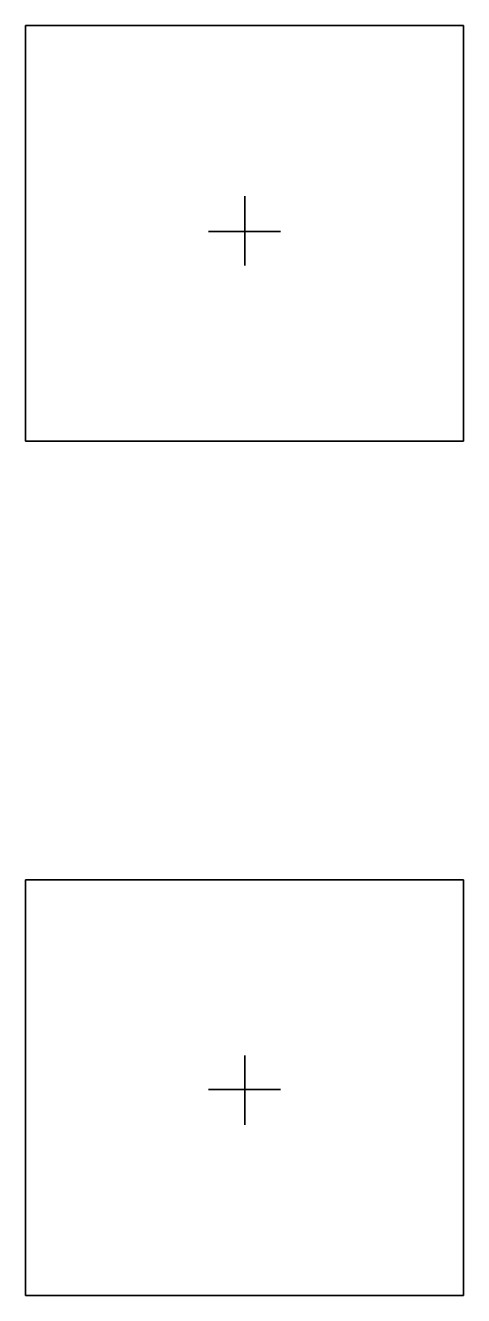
# Model space of a CAD drawing. Extents: x -195 to 200, y -130 to 145.
# Drawn here: x 105 to 200, y -130 to 145 of the extents above.
import ezdxf

# ---------------------------------------------------------------- set-up
doc = ezdxf.new("R2010")
doc.units = 0

msp = doc.modelspace()

# ---------------------------------------------------------------- linework, layer by layer
for points in [[(200, 55, 127.386902), (200, 145, 127.386902), (105, 145, 127.386902), (105, 55, 127.386902)], [(105, 145, 127.386902), (200, 145, 127.386902), (200, 55, 127.386902), (105, 55, 127.386902)], [(152.584702, 93, 223.350006), (152.584702, 93, 125), (152.584686, 108, 125), (152.584686, 108, 223.350006)], [(152.584702, 93, 223.350006), (152.584686, 108, 223.350006), (152.584686, 108, 125), (152.584702, 93, 125)], [(144.679993, 100.39933, 223.350006), (144.679993, 100.39933, 125), (160.279999, 100.39933, 125), (160.279999, 100.39933, 223.350006)], [(144.679993, 100.39933, 223.350006), (160.279999, 100.39933, 223.350006), (160.279999, 100.39933, 125), (144.679993, 100.39933, 125)], [(200, -40, 127.386902), (105, -40, 127.386902), (105, -130, 127.386902), (200, -130, 127.386902)], [(105, -130, 127.386902), (105, -40, 127.386902), (200, -40, 127.386902), (200, -130, 127.386902)], [(152.584702, -78, 223.350006), (152.584686, -93, 223.350006), (152.584686, -93, 125), (152.584702, -78, 125)], [(152.584702, -78, 223.350006), (152.584702, -78, 125), (152.584686, -93, 125), (152.584686, -93, 223.350006)], [(144.679993, -85.39933, 223.350006), (160.279999, -85.39933, 223.350006), (160.279999, -85.39933, 125), (144.679993, -85.39933, 125)], [(144.679993, -85.39933, 223.350006), (144.679993, -85.39933, 125), (160.279999, -85.39933, 125), (160.279999, -85.39933, 223.350006)]]:
    msp.add_3dface(points)

doc.saveas('drawing.dxf')
